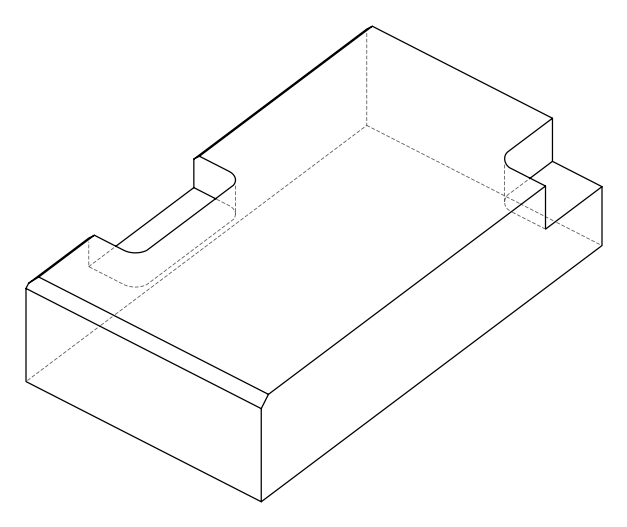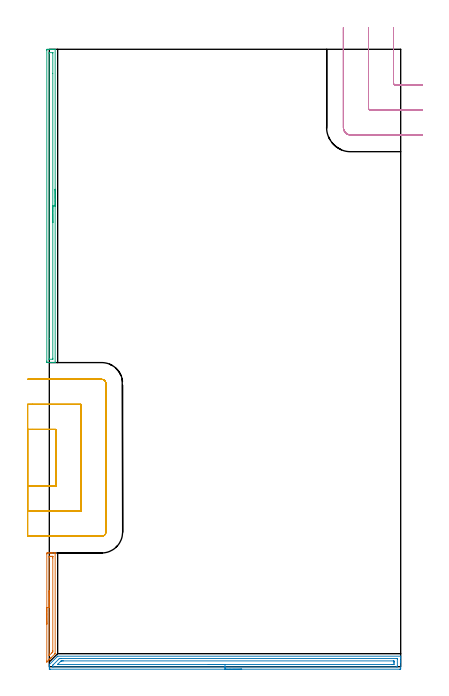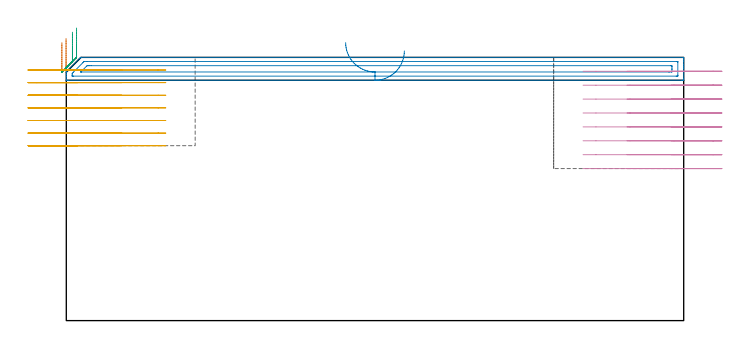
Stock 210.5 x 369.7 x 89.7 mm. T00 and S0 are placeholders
(PLAN: 5 operations, 1 tool changes, 23.3 min)
(1 AREA_MILL | FG_CHAMFER_SURFACE | UGT0205_001 | 1.19 min | 889 mm3)
(2 AREA_MILL_1 | FG_CHAMFER_SURFACE_1 | UGT0205_001 | 5.23 min | 6328 mm3)
(3 AREA_MILL_2 | FG_CHAMFER_SURFACE_2 | UGT0205_001 | 3.18 min | 2386 mm3)
(4 MILL_CORNER_NOTCH_RECTANGULAR | CORNER_NOTCH_RECTANGULAR | UGT0201_094 | Follow Part, ap 5, ae 75% | 4.45 min | 101245 mm3)
(5 MILL_SLOT | SLOT_PARTIAL_RECTANGULAR | UGT0201_094 | Follow Part, ap 5, ae 75% | 9.22 min | 148517 mm3)
(TOOL UGT0205_001 | Chamfer Mill 20 x 3 x 45 deg. | D20 FL50 Z2)
(TOOL UGT0201_094 | End mill 20 mm | D20 FL38 Z4)
(OP 1 AREA_MILL)
G17 G21 G94 G90
T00 M6
G54
G17 G0 G90 X-1.5 Y25.45 S1061 M3
G43 Z99.7 H0
Z94.7
G94 G1 Y25.488 Z93.828 F250.
Y25.602 Z92.964
Y25.791 Z92.112
Y26.053 Z91.28
Y26.387 Z90.474
Y26.79 Z89.7
Y27.258 Z88.964
Y27.79 Z88.272
Y28.379 Z87.629
Y29.022 Z87.04
Y29.714 Z86.508
Y30.45 Z86.04
Y31.224 Z85.637
Y32.03 Z85.303
Y32.862 Z85.041
Y33.714 Z84.852
Y34.578 Z84.738
Y35.45 Z84.7
X-1.499 Y67.518 Z84.701
X-1.497 Y67.841
X-1.492 Y68.09 Z84.703
X-1.18 Y68.1 Z85.015
X-0.878 Z85.317
X-0.308 Z85.886
X0.296 Z86.494
X0.564 Z86.761
X1.169 Z87.365
X1.436 Z87.632
X1.971 Z88.17
X3.304 Z89.503
X3.404 Y68.097 Z89.596
X3.497 Y68.09 Z89.689
X3.5 Y67.963 Z89.7
Y7.836
X3.494 Y7.805 Z89.692
X3.485 Y7.787 Z89.683
X3.408 Y7.707 Z89.607
X1. Y5.298 Z87.196
X0.865 Y5.164 Z87.062
X0.703 Y5.002 Z86.9
X0.564 Y4.862 Z86.76
X0.419 Y4.718 Z86.617
X0.276 Y4.574 Z86.473
X0.128 Y4.426 Z86.323
X-0.026 Y4.273 Z86.172
X-0.151 Y4.147 Z86.046
X-0.308 Y3.989 Z85.887
X-0.472 Y3.827 Z85.726
X-1.398 Y2.901 Z84.8
X-1.492 Y2.81 Z84.706
X-1.495 Y2.837 Z84.704
X-1.498 Y2.937 Z84.702
X-1.5 Y3.145 Z84.7
Y3.382
Y35.45
X-0.086 Z86.114
Y65.509
X-0.084 Y65.736 Z86.116
X-0.081 Y66.067 Z86.119
X-0.08 Y66.082 Z86.12
X-0.067 Y66.09 Z86.133
X-0.005 Y66.095 Z86.195
X0.089 Y66.098 Z86.289
X0.208 Y66.1 Z86.408
X0.564 Z86.764
X1.436 Z87.636
X1.953 Y66.099 Z88.153
X2.052 Y66.095 Z88.252
X2.07 Y66.091 Z88.27
X2.079 Y66.085 Z88.279
X2.081 Y66.066 Z88.281
X2.084 Y65.965 Z88.284
X2.085 Y65.736 Z88.285
X2.086 Y65.073 Z88.286
X2.085 Y9.617 Z88.285
X2.081 Y8.959 Z88.281
X2.079 Y8.845 Z88.279
X1.97 Y8.727 Z88.17
X1.703 Y8.454 Z87.903
X1.436 Y8.186 Z87.636
X0.195 Y6.945 Z86.395
X-0.03 Y6.724 Z86.17
X-0.063 Y6.695 Z86.137
X-0.079 Y6.685 Z86.121
X-0.081 Y6.713 Z86.119
X-0.084 Y6.945 Z86.116
X-0.085 Y7.29 Z86.115
X-0.086 Y7.609 Z86.114
Y35.45
Y36.322 Z86.152
Y37.186 Z86.266
Y38.038 Z86.455
Y38.87 Z86.717
Y39.676 Z87.051
Y40.45 Z87.454
Y41.186 Z87.923
Y41.878 Z88.454
Y42.521 Z89.043
Y43.11 Z89.686
Y43.642 Z90.378
Y44.11 Z91.114
Y44.513 Z91.888
Y44.847 Z92.694
Y45.109 Z93.526
Y45.298 Z94.378
Y45.412 Z95.243
Y45.45 Z96.114
G0 Z99.7
M5
M2
(OP 2 AREA_MILL_1)
G17 G21 G94 G90
T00 M6
G54
G17 G0 G90 X115.2 Y-1.5 S1061 M3
G43 Z99.7 H0
Z91.9
G94 G1 X115.162 Z91.028 F250.
X115.048 Z90.164
X114.859 Z89.312
X114.597 Z88.48
X114.263 Z87.674
X113.86 Z86.9
X113.392 Z86.164
X112.86 Z85.472
X112.271 Z84.829
X111.628 Z84.24
X110.936 Z83.708
X110.2 Z83.24
X109.426 Z82.837
X108.62 Z82.503
X107.788 Z82.241
X106.936 Z82.052
X106.072 Z81.938
X105.2 Z81.9
X0.624
X0.376 Y-1.497 Z81.903
X0.003 Y-1.491 Z81.906
X0.001 Y-1.456 Z81.941
X0. Y-0.231 Z83.164
Y0.465 Z83.865
Y1.084 Z84.484
X0.001 Y1.176 Z84.575
X0.01 Y1.3 Z84.695
X0.131 Y1.431 Z84.83
X4.647 Y5.947 Z89.346
X4.942 Y6.241 Z89.638
X5.006 Y6.296 Z89.689
X5.094 Y6.3 Z89.7
X210.222
X210.39 Y6.298 Z89.689
X210.397 Y6.147 Z89.54
X210.4 Y5.989 Z89.389
Y5.728 Z89.128
Y5.031 Z88.426
Y3.806 Z87.203
Y3.277 Z86.672
Y2.664 Z86.06
Y-0.844 Z82.553
X210.396 Y-1.109 Z82.289
X210.39 Y-1.492 Z81.905
X210.17 Y-1.496 Z81.902
X209.776 Y-1.5 Z81.9
X105.2
Y-0.086 Z83.314
X2.412 Y-0.085 Z83.315
X2.262 Y-0.084 Z83.316
X2.054 Y-0.08 Z83.32
X2.01 Y-0.079 Z83.321
X2.006 Y-0.049 Z83.351
X2.003 Y-0.015 Z83.385
X2.001 Y0.172 Z83.572
X2.007 Y0.646 Z84.046
X2.01 Y0.846 Z84.246
X2.106 Y0.946 Z84.346
X2.412 Y1.261 Z84.661
X5.643 Y4.492 Z87.892
X5.987 Y4.832 Z88.232
X6.033 Y4.871 Z88.271
X6.064 Y4.879 Z88.279
X6.14 Y4.881 Z88.281
X6.881 Y4.885 Z88.285
X7.03 Y4.886 Z88.286
X207.988 Y4.885 Z88.285
X208.138 Y4.884 Z88.284
X208.346 Y4.88 Z88.28
X208.39 Y4.879 Z88.279
X208.394 Y4.849 Z88.249
X208.397 Y4.815 Z88.215
X208.399 Y4.628 Z88.028
X208.4 Y0.242 Z83.642
X208.398 Y0.107 Z83.507
X208.394 Y-0.001 Z83.399
X208.39 Y-0.069 Z83.331
X208.358 Y-0.079 Z83.321
X207.988 Y-0.084 Z83.316
X207.839 Y-0.085 Z83.315
X105.2 Y-0.086 Z83.314
Y1.328 Z84.728
X5.094 Y1.329 Z84.729
X4.981 Y1.332 Z84.732
X4.955 Y1.335 Z84.735
X4.966 Y1.356 Z84.756
X4.996 Y1.395 Z84.795
X5.108 Y1.509 Z84.909
X6.879 Y3.28 Z86.68
X7.064 Y3.452 Z86.852
X7.23 Y3.464 Z86.864
X7.578 Y3.47 Z86.87
X7.775 Y3.471 Z86.871
X8.471
X206.003
X206.2 Y3.469 Z86.869
X206.388 Y3.464 Z86.864
X206.395 Y3.277 Z86.677
X206.399 Y3.082 Z86.482
X206.4 Y2.4 Z85.8
Y2.204 Z85.604
X206.394 Y1.523 Z84.923
X206.391 Y1.336 Z84.736
X206.2 Y1.333 Z84.733
X205.504 Y1.329 Z84.729
X205.306 Y1.328 Z84.728
X105.2
X104.328 Z84.767
X103.464 Z84.88
X102.612 Z85.069
X101.78 Z85.332
X100.974 Z85.665
X100.2 Z86.068
X99.464 Z86.537
X98.772 Z87.068
X98.129 Z87.657
X97.54 Z88.301
X97.008 Z88.993
X96.54 Z89.728
X96.137 Z90.502
X95.803 Z91.308
X95.541 Z92.14
X95.352 Z92.992
X95.238 Z93.857
X95.2 Z94.728
G0 Z99.7
M5
M2
(OP 3 AREA_MILL_2)
G17 G21 G94 G90
T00 M6
G54
G17 G0 G90 X3.5 Y285.9 S1061 M3
G43 Z99.7 H0
G94 G1 Y285.862 Z98.828 F250.
Y285.748 Z97.963
Y285.559 Z97.112
Y285.297 Z96.28
Y284.963 Z95.474
Y284.56 Z94.7
Y284.092 Z93.964
Y283.56 Z93.272
Y282.971 Z92.629
Y282.328 Z92.039
Y281.636 Z91.508
Y280.9 Z91.04
Y280.126 Z90.637
Y279.32 Z90.303
Y278.488 Z90.041
Y277.637 Z89.852
Y276.772 Z89.738
Y275.9 Z89.7
Y182.252
X3.497 Y182.11 Z89.688
X3.393 Y182.102 Z89.585
X3.282 Y182.1 Z89.482
X2.587 Z88.787
X2.029 Z88.228
X1.436 Z87.632
X1.14 Z87.336
X0.564 Z86.761
X0.267 Z86.465
X-0.308 Z85.886
X-0.892 Z85.303
X-1.07 Z85.125
X-1.18 Y182.102 Z85.015
X-1.493 Y182.11 Z84.703
X-1.498 Y182.373 Z84.7
X-1.5 Y182.698
Y183.025
Y369.102
X-1.498 Y369.427
X-1.493 Y369.69 Z84.703
X-1.18 Y369.7 Z85.015
X-0.892 Z85.303
X-0.308 Z85.886
X0.267 Z86.465
X0.564 Z86.761
X1.14 Z87.336
X1.436 Z87.632
X2.029 Z88.228
X2.308 Z88.507
X3.282 Z89.482
X3.393 Y369.698 Z89.585
X3.497 Y369.69 Z89.688
X3.5 Y369.548 Z89.7
Y275.9
X2.086 Z88.286
X2.085 Y184.709 Z88.285
X2.084 Y184.481 Z88.284
X2.08 Y184.15 Z88.28
X2.079 Y184.117 Z88.279
X2.032 Y184.11 Z88.232
X1.933 Y184.104 Z88.133
X1.808 Y184.1 Z88.008
X0.064 Y184.101 Z86.264
X-0.049 Y184.106 Z86.151
X-0.071 Y184.11 Z86.129
X-0.079 Y184.118 Z86.121
X-0.082 Y184.142 Z86.118
X-0.085 Y184.253 Z86.115
X-0.086 Y196.462 Z86.114
Y367.091
X-0.085 Y367.319 Z86.115
X-0.081 Y367.65 Z86.119
X-0.079 Y367.683 Z86.121
X-0.032 Y367.69 Z86.168
X0.067 Y367.696 Z86.267
X0.192 Y367.7 Z86.392
X1.936 Y367.699 Z88.136
X2.049 Y367.694 Z88.249
X2.071 Y367.69 Z88.271
X2.079 Y367.682 Z88.279
X2.081 Y367.658 Z88.281
X2.085 Y367.547 Z88.285
X2.086 Y355.31 Z88.286
Y275.9
Y275.028 Z88.324
Y274.164 Z88.438
Y273.312 Z88.626
Y272.48 Z88.889
Y271.674 Z89.223
Y270.9 Z89.625
Y270.164 Z90.094
Y269.472 Z90.625
Y268.829 Z91.215
Y268.24 Z91.858
Y267.709 Z92.55
Y267.24 Z93.286
Y266.837 Z94.06
Y266.503 Z94.866
Y266.241 Z95.698
Y266.052 Z96.549
Y265.938 Z97.414
Y265.9 Z98.286
G0 Z99.7
M5
M2
(OP 4 MILL_CORNER_NOTCH_RECTANGULAR)
G17 G21 G94 G90
T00 M6
G54
G17 G0 G90 X206.1 Y382.7 S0 M3
G43 Z99.7 H0
Z84.962
G94 G1 Y379.7 F250.
Y349.395 F500.
G3 X207.095 Y348.4 R1.
G1 X220.4
X223.4 F250.
G0 Z99.7
X191.1 Y382.7
Z84.962
G1 Y379.7
Y334.396 F500.
G3 X192.096 Y333.4 R1.
G1 X220.4
X223.4 F250.
G0 Z99.7
X176.1 Y382.7
Z84.962
G1 Y379.7
Y322.8 F500.
G3 X180.5 Y318.4 R4.4
G1 X220.4
X223.4 F250.
G0 Z99.7
X206.1 Y382.7
Z80.225
G1 Y379.7
Y349.395 F500.
G3 X207.095 Y348.4 R1.
G1 X220.4
X223.4 F250.
G0 Z99.7
X191.1 Y382.7
Z80.225
G1 Y379.7
Y334.396 F500.
G3 X192.096 Y333.4 R1.
G1 X220.4
X223.4 F250.
G0 Z99.7
X176.1 Y382.7
Z80.225
G1 Y379.7
Y322.8 F500.
G3 X180.5 Y318.4 R4.4
G1 X220.4
X223.4 F250.
G0 Z99.7
X206.1 Y382.7
Z75.487
G1 Y379.7
Y349.395 F500.
G3 X207.095 Y348.4 R1.
G1 X220.4
X223.4 F250.
G0 Z99.7
X191.1 Y382.7
Z75.487
G1 Y379.7
Y334.396 F500.
G3 X192.096 Y333.4 R1.
G1 X220.4
X223.4 F250.
G0 Z99.7
X176.1 Y382.7
Z75.487
G1 Y379.7
Y322.8 F500.
G3 X180.5 Y318.4 R4.4
G1 X220.4
X223.4 F250.
G0 Z99.7
X206.1 Y382.7
Z70.75
G1 Y379.7
Y349.395 F500.
G3 X207.095 Y348.4 R1.
G1 X220.4
X223.4 F250.
G0 Z99.7
X191.1 Y382.7
Z70.75
G1 Y379.7
Y334.396 F500.
G3 X192.096 Y333.4 R1.
G1 X220.4
X223.4 F250.
G0 Z99.7
X176.1 Y382.7
Z70.75
G1 Y379.7
Y322.8 F500.
G3 X180.5 Y318.4 R4.4
G1 X220.4
X223.4 F250.
G0 Z99.7
X206.1 Y382.7
Z66.012
G1 Y379.7
Y349.395 F500.
G3 X207.095 Y348.4 R1.
G1 X220.4
X223.4 F250.
G0 Z99.7
X191.1 Y382.7
Z66.012
G1 Y379.7
Y334.396 F500.
G3 X192.096 Y333.4 R1.
G1 X220.4
X223.4 F250.
G0 Z99.7
X176.1 Y382.7
Z66.012
G1 Y379.7
Y322.8 F500.
G3 X180.5 Y318.4 R4.4
G1 X220.4
X223.4 F250.
G0 Z99.7
X206.1 Y382.7
Z61.275
G1 Y379.7
Y349.395 F500.
G3 X207.095 Y348.4 R1.
G1 X220.4
X223.4 F250.
G0 Z99.7
X191.1 Y382.7
Z61.275
G1 Y379.7
Y334.396 F500.
G3 X192.096 Y333.4 R1.
G1 X220.4
X223.4 F250.
G0 Z99.7
X176.1 Y382.7
Z61.275
G1 Y379.7
Y322.8 F500.
G3 X180.5 Y318.4 R4.4
G1 X220.4
X223.4 F250.
G0 Z99.7
X206.1 Y382.7
Z56.537
G1 Y379.7
Y349.395 F500.
G3 X207.095 Y348.4 R1.
G1 X220.4
X223.4 F250.
G0 Z99.7
X191.1 Y382.7
Z56.537
G1 Y379.7
Y334.396 F500.
G3 X192.096 Y333.4 R1.
G1 X220.4
X223.4 F250.
G0 Z99.7
X176.1 Y382.7
Z56.537
G1 Y379.7
Y322.8 F500.
G3 X180.5 Y318.4 R4.4
G1 X220.4
X223.4 F250.
G0 Z99.7
X206.1 Y382.7
Z51.8
G1 Y379.7
Y349.395 F500.
G3 X207.095 Y348.4 R1.
G1 X220.4
X223.4 F250.
G0 Z99.7
X191.1 Y382.7
Z51.8
G1 Y379.7
Y334.396 F500.
G3 X192.096 Y333.4 R1.
G1 X220.4
X223.4 F250.
G0 Z99.7
X176.1 Y382.7
Z51.8
G1 Y379.7
Y322.8 F500.
G3 X180.5 Y318.4 R4.4
G1 X220.4
X223.4 F250.
G0 Z99.7
M5
M2
(OP 5 MILL_SLOT)
G17 G21 G94 G90
T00 M6
G54
G17 G0 G90 X-13. Y108.1 S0 M3
G43 Z99.7 H0
Z85.4
G94 G1 X-10. F250.
X3.9 F500.
Y142.1
X-10.
X-13. F250.
Y93.1
X-10.
X18.9 F500.
Y157.1
X-10.
X-13. F250.
Y78.1
X-10.
X31.3 F500.
G3 X33.9 Y80.7 R2.6
G1 Y169.5
G3 X31.3 Y172.1 R2.6
G1 X-10.
X-13. F250.
G0 Y108.1 Z81.1
G1 X-10.
X3.9 F500.
Y142.1
X-10.
X-13. F250.
Y93.1
X-10.
X18.9 F500.
Y157.1
X-10.
X-13. F250.
Y78.1
X-10.
X31.3 F500.
G3 X33.9 Y80.7 R2.6
G1 Y169.5
G3 X31.3 Y172.1 R2.6
G1 X-10.
X-13. F250.
G0 Y108.1 Z76.8
G1 X-10.
X3.9 F500.
Y142.1
X-10.
X-13. F250.
Y93.1
X-10.
X18.9 F500.
Y157.1
X-10.
X-13. F250.
Y78.1
X-10.
X31.3 F500.
G3 X33.9 Y80.7 R2.6
G1 Y169.5
G3 X31.3 Y172.1 R2.6
G1 X-10.
X-13. F250.
G0 Y108.1 Z72.5
G1 X-10.
X3.9 F500.
Y142.1
X-10.
X-13. F250.
Y93.1
X-10.
X18.9 F500.
Y157.1
X-10.
X-13. F250.
Y78.1
X-10.
X31.3 F500.
G3 X33.9 Y80.7 R2.6
G1 Y169.5
G3 X31.3 Y172.1 R2.6
G1 X-10.
X-13. F250.
G0 Y108.1 Z68.2
G1 X-10.
X3.9 F500.
Y142.1
X-10.
X-13. F250.
Y93.1
X-10.
X18.9 F500.
Y157.1
X-10.
X-13. F250.
Y78.1
X-10.
X31.3 F500.
G3 X33.9 Y80.7 R2.6
G1 Y169.5
G3 X31.3 Y172.1 R2.6
G1 X-10.
X-13. F250.
G0 Y108.1 Z63.9
G1 X-10.
X3.9 F500.
Y142.1
X-10.
X-13. F250.
Y93.1
X-10.
X18.9 F500.
Y157.1
X-10.
X-13. F250.
Y78.1
X-10.
X31.3 F500.
G3 X33.9 Y80.7 R2.6
G1 Y169.5
G3 X31.3 Y172.1 R2.6
G1 X-10.
X-13. F250.
G0 Y108.1 Z59.6
G1 X-10.
X3.9 F500.
Y142.1
X-10.
X-13. F250.
Y93.1
X-10.
X18.9 F500.
Y157.1
X-10.
X-13. F250.
Y78.1
X-10.
X31.3 F500.
G3 X33.9 Y80.7 R2.6
G1 Y169.5
G3 X31.3 Y172.1 R2.6
G1 X-10.
X-13. F250.
G0 Z99.7
M5
M2
